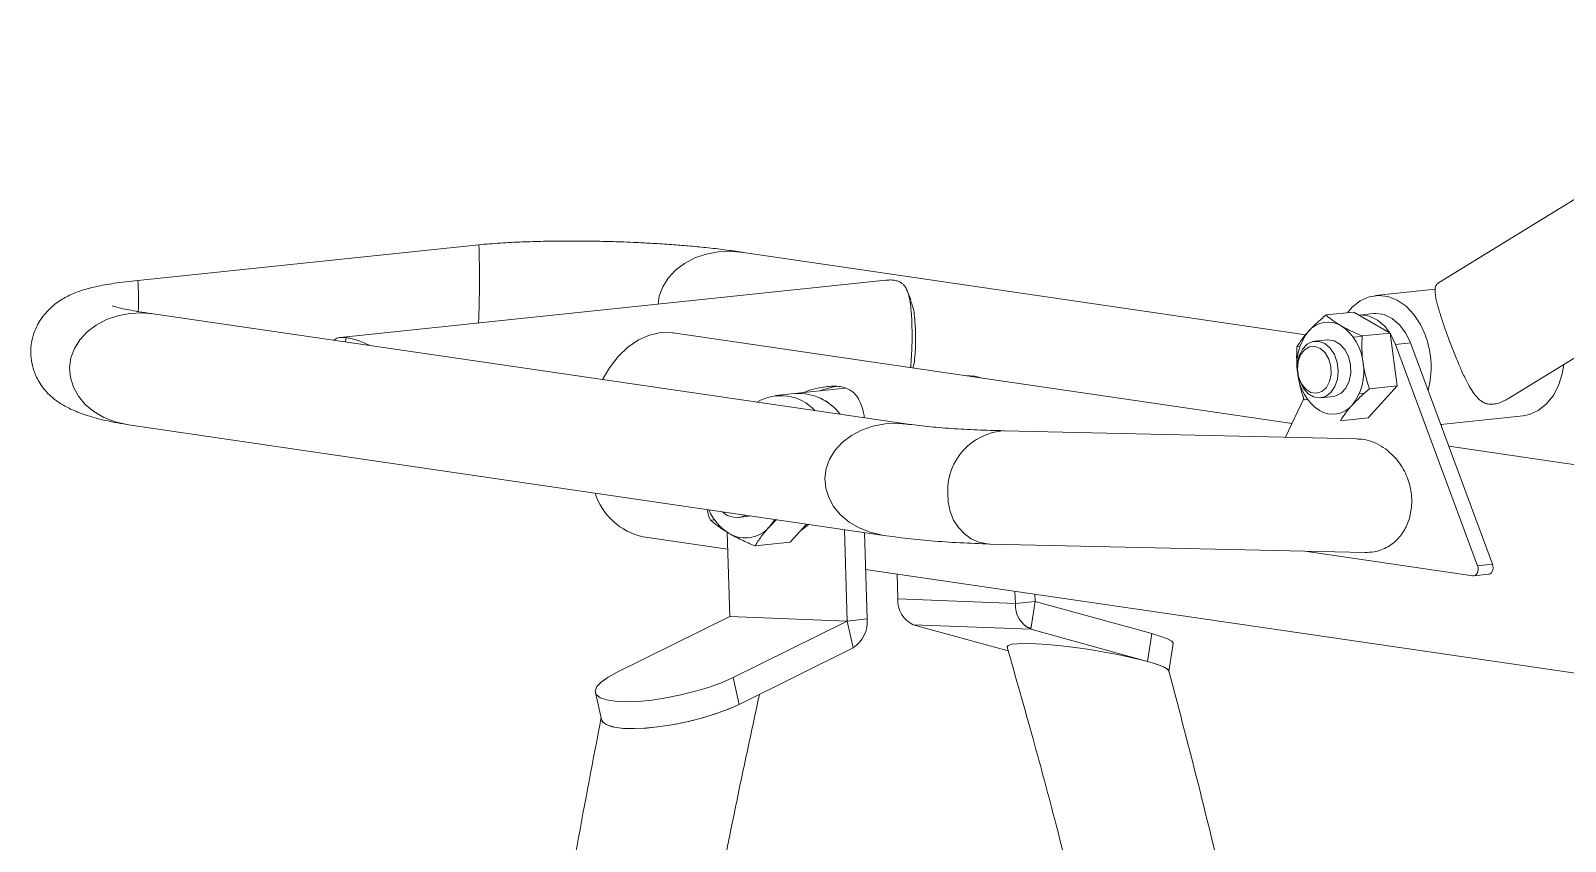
# Model space of a CAD drawing. Header units: millimetres. Extents: x -696 to 165, y -344 to 645.
# Drawn here: x -669.8 to -454.1, y 81.8 to 195.8 of the extents above; entities that cross this region are included whole.
import ezdxf

# ---------------------------------------------------------------- set-up
doc = ezdxf.new("R2010")
doc.units = ezdxf.units.MM

msp = doc.modelspace()

# ---------------------------------------------------------------- linework, layer by layer
at = {"color": 7, "linetype": 'Continuous', "lineweight": 15}
for p, q in [((-414.28, 195.8), (-471.87, 160.35)), ((-461.91, 144.17), (-404.48, 179.52)), ((-606.78, 165.71), (-654.73, 160.68)), ((-490.54, 153.07), (-569.89, 164.68)), ((-549.58, 160.73), (-626.26, 152.68)), ((-546.06, 157.95), (-546.53, 159.15)), ((-472.35, 159.46), (-480.75, 158.58)), ((-483.79, 156.25), (-487.7, 155.84)), ((-481.01, 156.04), (-483.06, 155.82)), ((-492.48, 140.6), (-579.47, 153.33)), ((-478.7, 153.29), (-482.6, 152.89)), ((-491.36, 151.4), (-491.78, 151.36)), ((-487.51, 152.34), (-489.28, 152.15)), ((-482.78, 152.83), (-483.86, 152.72)), ((-475.83, 151.91), (-477.92, 151.69)), ((-477.92, 151.69), (-466.39, 120.57)), ((-475.83, 151.91), (-464.31, 120.79)), ((-555.28, 145.54), (-565.07, 144.51)), ((-483.03, 144.77), (-482.23, 144.85)), ((-477.68, 145.86), (-481.59, 145.45)), ((-493.39, 138.67), (-490.83, 144.09)), ((-488.44, 144.2), (-486.67, 144.38)), ((-471.58, 140.44), (-460.01, 141.65)), ((-471.51, 140.24), (-471.41, 140.45)), ((-483.43, 138.44), (-532.95, 139.57)), ((-407.87, 128.22), (-470.45, 137.38)), ((-570.28, 127.38), (-569.19, 127.49)), ((-573.65, 127.06), (-574.24, 127)), ((-571.88, 125.3), (-571.52, 113.46)), ((-554.99, 112.81), (-555.39, 125.67)), ((-552.21, 113.11), (-552.59, 125.26)), ((-583.67, 124.63), (-571.81, 122.9)), ((-563.04, 123.88), (-567.96, 123.37)), ((-534.88, 123.64), (-482.24, 122.44)), ((-467.05, 119.17), (-490.69, 122.63)), ((-552.43, 120.06), (-419.89, 100.67)), ((-547.89, 115.94), (-548, 119.42)), ((-466.92, 119.17), (-464.84, 119.39)), ((-464.31, 120.79), (-466.39, 120.57)), ((-531.42, 116.99), (-531.37, 115.29)), ((-528.62, 116.58), (-528.59, 115.58)), ((-531.37, 115.29), (-547.89, 115.94)), ((-528.59, 115.58), (-512.18, 111.05)), ((-587.33, 105.63), (-571.52, 113.46)), ((-571.52, 113.46), (-554.99, 112.81)), ((-554.99, 112.81), (-571.02, 104.88)), ((-545.71, 112.3), (-529.19, 111.66)), ((-532.36, 108.61), (-545.71, 112.3)), ((-529.16, 111.82), (-529.94, 112.04)), ((-529.19, 111.66), (-512.78, 107.12)), ((-554.16, 109.04), (-570.19, 101.1)), ((-509.78, 105.74), (-509.18, 109.66)), ((-590.4, 102.76), (-589.56, 98.99))]:
    msp.add_line(p, q, dxfattribs=at)
at = {"color": 144, "linetype": 'Continuous', "lineweight": 0}
for p, q in [((-546.43, 140.47), (-652.58, 156)), ((-478.7, 153.29), (-483.79, 156.25)), ((-478.7, 153.29), (-477.68, 145.86)), ((-481.77, 141.38), (-477.68, 145.86)), ((-490.3, 143.97), (-490.77, 143.92)), ((-656.02, 140.39), (-549.86, 124.86)), ((-481.77, 141.38), (-485.67, 140.97)), ((-569.16, 127.49), (-568.65, 127.61)), ((-564.95, 127.07), (-565.95, 126.07)), ((-563.04, 123.88), (-560.71, 126.44)), ((-528.59, 115.58), (-531.37, 115.29)), ((-529.19, 111.66), (-528.59, 115.58)), ((-554.99, 112.81), (-552.21, 113.11)), ((-554.16, 109.04), (-554.99, 112.81)), ((-512.78, 107.12), (-512.18, 111.05)), ((-512.78, 107.12), (-512.78, 107.12)), ((-587.33, 105.63), (-587.33, 105.63)), ((-587.33, 105.63), (-587.33, 105.63)), ((-571.02, 104.88), (-571.02, 104.88)), ((-570.19, 101.1), (-571.02, 104.88)), ((-571.02, 104.88), (-570.19, 101.1)), ((-570.19, 101.1), (-570.19, 101.1))]:
    msp.add_line(p, q, dxfattribs=at)
at = {"color": 8, "linetype": 'Continuous', "lineweight": 15}
msp.add_line((-625.38, 152.65), (-625.58, 152.05), dxfattribs=at)
at = {"color": 7, "linetype": 'Continuous', "lineweight": 15, "flags": 128}
for points in [[(-581.6, 157.37), (-581.42, 158.47), (-580.94, 159.8), (-580.17, 161.03), (-579.14, 162.14), (-577.89, 163.09), (-576.44, 163.86), (-574.85, 164.4), (-573.15, 164.72), (-571.42, 164.8), (-569.68, 164.64), (-569.6, 164.63)], [(-473.69, 152.87), (-474.42, 154.49), (-475.35, 155.91), (-476.45, 157.07), (-477.68, 157.93), (-478.99, 158.45), (-480.33, 158.6), (-481.65, 158.4), (-482.89, 157.84), (-484.02, 156.94), (-484.69, 156.15)], [(-652.58, 156), (-654.11, 156.13), (-655.85, 156.05), (-657.54, 155.73), (-659.13, 155.18), (-660.58, 154.42), (-661.84, 153.47), (-662.87, 152.36), (-663.63, 151.12), (-664.12, 149.8), (-664.31, 148.42)], [(-483.09, 155.82), (-482.77, 155.84), (-481.6, 155.67), (-480.48, 155.13), (-479.45, 154.25), (-478.58, 153.09), (-477.92, 151.69)], [(-481.01, 156.04), (-480.69, 156.06), (-479.52, 155.89), (-478.39, 155.35), (-477.37, 154.47), (-476.5, 153.3), (-475.83, 151.91)], [(-589.41, 146.76), (-588.44, 148.4), (-587.2, 149.99), (-585.82, 151.31), (-584.34, 152.33), (-582.79, 153.02), (-581.2, 153.36), (-579.63, 153.35), (-579.47, 153.33)], [(-489.82, 144.95), (-490.55, 145.41), (-491.15, 146.16), (-491.55, 147.13), (-491.72, 148.21), (-491.62, 149.28), (-491.28, 150.22), (-490.73, 150.93), (-490.03, 151.34), (-489.25, 151.41), (-488.48, 151.11), (-487.81, 150.5), (-487.3, 149.62), (-487.01, 148.59), (-486.98, 147.5), (-487.2, 146.48), (-487.65, 145.64), (-488.29, 145.07), (-489.04, 144.83), (-489.82, 144.95)], [(-489.44, 144.33), (-490.24, 144.82), (-490.93, 145.61), (-491.42, 146.62), (-491.69, 147.78), (-491.71, 148.96), (-491.48, 150.08), (-491.01, 151.03), (-490.35, 151.72), (-489.56, 152.1), (-488.71, 152.13), (-487.87, 151.81), (-487.12, 151.17), (-486.52, 150.26), (-486.13, 149.16), (-485.98, 147.98), (-486.09, 146.81), (-486.45, 145.77), (-487.02, 144.94), (-487.75, 144.39), (-488.58, 144.19), (-489.44, 144.33)], [(-460.01, 141.65), (-459.11, 141.83), (-457.87, 142.39), (-456.74, 143.29), (-455.78, 144.48), (-455.02, 145.93), (-454.49, 147.58), (-454.26, 148.88)], [(-664.31, 148.42), (-664.19, 147.04), (-663.77, 145.7), (-663.07, 144.43), (-662.1, 143.27), (-660.89, 142.27), (-659.48, 141.44), (-657.92, 140.82), (-656.24, 140.42), (-656.03, 140.39)], [(-538.32, 147.31), (-537.05, 147.23), (-536.03, 146.97)], [(-546.47, 140.48), (-547.95, 140.6), (-549.69, 140.52), (-551.38, 140.2), (-552.98, 139.65), (-554.42, 138.89), (-555.68, 137.94), (-556.71, 136.83), (-557.48, 135.59), (-557.96, 134.27), (-558.15, 132.89)], [(-558.15, 132.89), (-558.03, 131.51), (-557.61, 130.17), (-556.91, 128.9), (-555.94, 127.74), (-554.73, 126.73), (-553.33, 125.91), (-551.76, 125.29), (-550.09, 124.89), (-549.87, 124.86)], [(-540.87, 130.88), (-540.8, 129.51), (-540.52, 128.21), (-540.04, 127.01), (-539.37, 125.95), (-538.54, 125.06), (-537.57, 124.37), (-536.48, 123.9), (-535.32, 123.67), (-534.89, 123.64)], [(-467.05, 119.17), (-466.87, 119.18), (-466.69, 119.25), (-466.54, 119.39), (-466.42, 119.58), (-466.34, 119.81), (-466.31, 120.06), (-466.33, 120.32), (-466.39, 120.57)], [(-464.84, 119.39), (-464.78, 119.4), (-464.61, 119.47), (-464.45, 119.61), (-464.33, 119.8), (-464.26, 120.02), (-464.22, 120.28), (-464.24, 120.54), (-464.31, 120.79)], [(-512.18, 111.05), (-510.91, 110.66), (-509.96, 110.3), (-509.38, 109.97), (-509.18, 109.69), (-509.18, 109.66)], [(-512.78, 107.12), (-511.51, 106.73), (-510.56, 106.37), (-509.98, 106.04), (-509.78, 105.76), (-509.78, 105.74)], [(-571.02, 104.88), (-572.59, 104.19), (-574.37, 103.54), (-576.32, 102.95), (-578.37, 102.44), (-580.44, 102.02), (-582.48, 101.71), (-584.39, 101.52), (-586.14, 101.46), (-587.64, 101.53), (-588.86, 101.73), (-589.74, 102.04), (-590.27, 102.47), (-590.42, 102.99), (-590.18, 103.59), (-589.57, 104.24), (-588.61, 104.93), (-587.33, 105.63)], [(-570.19, 101.1), (-571.75, 100.42), (-573.53, 99.76), (-575.48, 99.17), (-577.53, 98.66), (-579.61, 98.24), (-581.64, 97.93), (-583.56, 97.75), (-585.3, 97.69), (-586.8, 97.76), (-588.02, 97.95), (-588.9, 98.27), (-589.43, 98.69), (-589.56, 98.99)]]:
    msp.add_lwpolyline(points, dxfattribs=at)
at = {"color": 144, "linetype": 'Continuous', "lineweight": 0, "flags": 128}
for points in [[(-484.26, 148.83), (-484.55, 149.98), (-485.06, 150.98), (-485.75, 151.75), (-486.56, 152.22), (-487.42, 152.35), (-487.51, 152.34)], [(-486.67, 144.38), (-486.34, 144.45), (-485.55, 144.85), (-484.91, 145.56), (-484.45, 146.52), (-484.23, 147.64), (-484.26, 148.83)], [(-565.19, 127.1), (-565.41, 126.75), (-565.95, 126.07)], [(-560.39, 126.4), (-561.32, 125.69), (-561.47, 125.61)], [(-509.79, 105.81), (-509.86, 105.92), (-510.27, 106.22), (-511.03, 106.56), (-512.12, 106.93), (-513.5, 107.32), (-515.12, 107.71), (-516.94, 108.09), (-518.9, 108.46), (-520.92, 108.79), (-522.96, 109.08), (-524.93, 109.32), (-526.79, 109.5), (-528.46, 109.61), (-529.9, 109.66), (-531.05, 109.63), (-531.89, 109.54), (-532.38, 109.38), (-532.52, 109.16), (-532.51, 109.14)], [(-570.19, 101.1), (-571.7, 100.43), (-573.43, 99.8), (-575.31, 99.22), (-577.3, 98.71), (-579.31, 98.29), (-581.3, 97.98), (-583.19, 97.77), (-584.92, 97.69), (-586.44, 97.73), (-587.7, 97.88), (-588.66, 98.16), (-589.29, 98.54), (-589.57, 99.01), (-589.57, 99.02)]]:
    msp.add_lwpolyline(points, dxfattribs=at)
at = {"color": 7, "linetype": 'Continuous', "lineweight": 15}
for centre, radius, start, end in [((-734.06, 160.81), 127.37, 357.2594, 2.2039), ((-686.66, 157.9), 32.05, 357.2058, 4.9805), ((-487.4, 151.26), 3.57, 58.8351, 140.0856), ((-485.75, 148.51), 12.82, 345.1248, 19.8731), ((-561.89, 137.42), 7.4, 37.0128, 93.0657), ((-564.36, 137.9), 6.59, 42.8681, 120.4852), ((-532.37, 131.09), 8.51, 93.9086, 181.4127), ((-581.64, 133.67), 9.26, 198.0818, 257.3736), ((-570.58, 130.19), 2.82, 225.5957, 297.7576), ((-544.21, 115.67), 3.69, 175.9056, 245.9562)]:
    msp.add_arc(centre, radius, start, end, dxfattribs=at)
at = {"color": 144, "linetype": 'Continuous', "lineweight": 0}
for centre, radius, start, end in [((-484.32, 148.88), 7.47, 141.2273, 189.8734), ((-489.51, 148.49), 7.04, 5.143, 55.8113), ((-489.86, 147.85), 7.47, 321.2273, 9.8734), ((-484.67, 148.23), 7.04, 185.143, 235.8113), ((-561.91, 137.38), 7.44, 37.1785, 92.9), ((-486.77, 145.46), 3.57, 238.8351, 320.0856), ((-567.62, 131.46), 7.48, 203.703, 237.8645), ((-569.32, 128.89), 4.4, 238.8351, 320.0856), ((-527.68, 115.03), 3.69, 175.9056, 245.9562), ((-556.55, 112.68), 4.35, 303.3113, 5.6559)]:
    msp.add_arc(centre, radius, start, end, dxfattribs=at)
for points, knots in [([(-569.81, 164.66), (-570.6, 164.78), (-572.16, 165.01), (-574.74, 165.31), (-577.25, 165.55), (-579.77, 165.75), (-582.19, 165.9), (-584.45, 166.02), (-586.56, 166.11), (-588.88, 166.18), (-591.73, 166.23), (-594.75, 166.24), (-597.82, 166.2), (-600.8, 166.11), (-603.9, 165.95), (-605.8, 165.79), (-606.78, 165.71)], [0, 0, 0, 0, 0.07914, 0.156956, 0.226497, 0.287843, 0.356989, 0.411815, 0.457084, 0.513429, 0.583316, 0.666804, 0.738422, 0.817792, 0.904964, 1, 1, 1, 1]), ([(-471.87, 160.35), (-471.89, 160.33), (-471.99, 160.28), (-472.12, 160.15), (-472.26, 159.94), (-472.36, 159.63), (-472.38, 159.26), (-472.35, 158.79), (-472.26, 158.21), (-472.08, 157.44), (-471.8, 156.43), (-471.37, 155.07), (-470.76, 153.29), (-470.06, 151.42), (-469.34, 149.62), (-468.61, 147.9), (-467.99, 146.62), (-467.4, 145.54), (-466.9, 144.77), (-466.37, 144.14), (-465.9, 143.73), (-465.4, 143.44), (-464.84, 143.27), (-464.39, 143.29), (-464.17, 143.3)], [0, 0, 0, 0, 0.008833, 0.034272, 0.064276, 0.102366, 0.145436, 0.170503, 0.221181, 0.266982, 0.308033, 0.379277, 0.44729, 0.515398, 0.586805, 0.650107, 0.72426, 0.761571, 0.818933, 0.860781, 0.898003, 0.929819, 0.966234, 1, 1, 1, 1]), ([(-546.13, 157.87), (-546, 157.59), (-545.63, 156.79), (-545.48, 155.07), (-545.38, 153.19), (-545.39, 151.7), (-545.46, 150.3), (-545.57, 149.1), (-545.7, 148.61), (-545.75, 148.4)], [0, 0, 0, 0, 0.137835, 0.397839, 0.525638, 0.651815, 0.777805, 0.905475, 1, 1, 1, 1]), ([(-491.78, 151.36), (-491.57, 151.71), (-491.34, 152.07), (-490.8, 152.8), (-490.49, 153.17), (-490.14, 153.55)], [0, 0, 0, 0, 0.5, 0.5, 1, 1, 1, 1]), ([(-485.55, 154.32), (-485.34, 154.19), (-485.11, 154.07), (-484.64, 153.82), (-484.4, 153.7), (-483.66, 153.35), (-483.14, 153.11), (-482.6, 152.89)], [0, 0, 0, 0, 0.25, 0.25, 0.5, 0.5, 1, 1, 1, 1]), ([(-625.38, 152.65), (-625.18, 152.61), (-624.76, 152.54), (-624.05, 152.34), (-623.29, 152.08), (-622.64, 151.82), (-622.24, 151.61), (-622.1, 151.54)], [0, 0, 0, 0, 0.210431, 0.437856, 0.640663, 0.875747, 1, 1, 1, 1]), ([(-491.68, 147.6), (-491.77, 148.22), (-491.81, 148.87), (-491.84, 150.12), (-491.82, 150.74), (-491.78, 151.36)], [0, 0, 0, 0, 0.5, 0.5, 1, 1, 1, 1]), ([(-482.5, 149.13), (-482.58, 149.75), (-482.63, 150.4), (-482.66, 151.65), (-482.64, 152.27), (-482.6, 152.89)], [0, 0, 0, 0, 0.5, 0.5, 1, 1, 1, 1]), ([(-481.59, 145.45), (-481.79, 146.04), (-481.98, 146.65), (-482.29, 147.88), (-482.41, 148.5), (-482.5, 149.13)], [0, 0, 0, 0, 0.5, 0.5, 1, 1, 1, 1]), ([(-490.77, 143.92), (-490.97, 144.51), (-491.16, 145.12), (-491.47, 146.35), (-491.59, 146.97), (-491.68, 147.6)], [0, 0, 0, 0, 0.5, 0.5, 1, 1, 1, 1]), ([(-561.09, 144.93), (-561.08, 144.94), (-560.37, 145.28), (-558.84, 145.66), (-556.64, 145.94), (-554.75, 145.54), (-553.66, 144.57), (-553.01, 143.22), (-552.7, 142.18), (-552.6, 141.48), (-552.58, 141.37)], [0, 0, 0, 0, 0.00308, 0.155996, 0.31711, 0.479354, 0.670874, 0.821997, 0.973266, 1, 1, 1, 1]), ([(-558.79, 145.17), (-558.77, 145.18), (-558.05, 145.48), (-557.29, 145.64), (-556.55, 145.79)], [0, 0, 0, 0, 0.022341, 1, 1, 1, 1]), ([(-481.59, 145.45), (-482.04, 145.07), (-482.48, 144.69), (-483.3, 143.93), (-483.69, 143.55), (-484.03, 143.17)], [0, 0, 0, 0, 0.5, 0.5, 1, 1, 1, 1]), ([(-484.03, 143.17), (-484.21, 142.98), (-484.37, 142.79), (-484.68, 142.41), (-484.82, 142.23), (-485.23, 141.68), (-485.46, 141.32), (-485.67, 140.97)], [0, 0, 0, 0, 0.25, 0.25, 0.5, 0.5, 1, 1, 1, 1]), ([(-464.17, 143.3), (-463.94, 143.34), (-463.46, 143.42), (-462.8, 143.69), (-462.27, 143.95), (-462.02, 144.11), (-461.91, 144.18)], [0, 0, 0, 0, 0.32054, 0.666627, 0.864271, 1, 1, 1, 1]), ([(-483.43, 138.41), (-483.15, 138.4), (-482.43, 138.4), (-481.25, 138.07), (-479.95, 137.46), (-478.78, 136.6), (-477.78, 135.58), (-477, 134.49), (-476.41, 133.36), (-476, 132.23), (-475.76, 131.2), (-475.65, 130.25), (-475.64, 129.68), (-475.64, 129.39)], [0, 0, 0, 0, 0.0752746, 0.1980955, 0.32094, 0.4412779, 0.5495137, 0.6464348, 0.7336194, 0.8131819, 0.8873323, 0.94317, 1, 1, 1, 1]), ([(-574.24, 127), (-574.37, 127.37), (-574.55, 127.86), (-574.66, 128.37), (-574.68, 128.49)], [0, 0, 0, 0, 0.767807, 1, 1, 1, 1]), ([(-475.64, 129.39), (-475.72, 128.65), (-475.87, 127.18), (-476.78, 125.28), (-477.87, 124.02), (-478.98, 123.23), (-479.94, 122.79), (-481.03, 122.48), (-481.8, 122.46), (-482.23, 122.46)], [0, 0, 0, 0, 0.1719086, 0.3433377, 0.530741, 0.6411656, 0.7515417, 0.8618853, 1, 1, 1, 1]), ([(-571.6, 125.13), (-571.86, 125.28), (-572.12, 125.44), (-572.6, 125.75), (-572.83, 125.91), (-573.48, 126.38), (-573.88, 126.69), (-574.24, 127)], [0, 0, 0, 0, 0.25, 0.25, 0.5, 0.5, 1, 1, 1, 1]), ([(-567.96, 123.37), (-568.63, 123.65), (-569.27, 123.93), (-570.49, 124.52), (-571.06, 124.82), (-571.6, 125.13)], [0, 0, 0, 0, 0.5, 0.5, 1, 1, 1, 1]), ([(-565.95, 126.07), (-566.16, 125.84), (-566.36, 125.6), (-566.74, 125.14), (-566.92, 124.92), (-567.41, 124.24), (-567.7, 123.8), (-567.96, 123.37)], [0, 0, 0, 0, 0.25, 0.25, 0.5, 0.5, 1, 1, 1, 1])]:
    msp.add_open_spline(points, degree=3, knots=knots, dxfattribs=at)
at = {"color": 7, "linetype": 'Continuous', "lineweight": 15}
for points, knots in [([(-654.73, 160.68), (-655.86, 160.56), (-657.98, 160.33), (-660.59, 159.86), (-662.68, 159.3), (-664.45, 158.6), (-666.15, 157.6), (-667.74, 156.16), (-668.91, 154.42), (-669.52, 152.81), (-669.77, 151.43), (-669.78, 150.05), (-669.56, 148.62), (-669.09, 147.31), (-668.44, 146.13), (-667.72, 145.17), (-666.84, 144.29), (-665.66, 143.4), (-664.11, 142.55), (-662.09, 141.75), (-659.52, 141.02), (-657.43, 140.64), (-656.33, 140.44)], [0, 0, 0, 0, 0.084665, 0.160144, 0.226991, 0.285258, 0.336697, 0.385097, 0.431539, 0.470901, 0.501206, 0.524863, 0.555004, 0.594053, 0.617372, 0.645483, 0.682508, 0.728823, 0.784228, 0.848279, 0.920413, 1, 1, 1, 1]), ([(-548.4, 160.72), (-548.6, 160.74), (-548.97, 160.78), (-549.39, 160.74), (-549.58, 160.72)], [0, 0, 0, 0, 0.553265, 1, 1, 1, 1]), ([(-546.09, 148.45), (-546.09, 148.47), (-546.04, 148.94), (-545.96, 149.98), (-545.89, 151.6), (-545.88, 153.29), (-545.91, 154.89), (-546, 156.39), (-546.13, 157.5), (-546.3, 158.44), (-546.5, 159.11), (-546.76, 159.68), (-547.05, 160.07), (-547.4, 160.37), (-547.82, 160.6), (-548.21, 160.68), (-548.4, 160.72)], [0, 0, 0, 0, 0.006605, 0.10851, 0.205435, 0.302428, 0.404521, 0.495382, 0.602717, 0.655162, 0.739572, 0.800438, 0.853851, 0.899866, 0.951829, 1, 1, 1, 1]), ([(-652.79, 156.03), (-653.41, 156.12), (-654.6, 156.29), (-655.98, 156.55), (-657, 156.77), (-657.84, 156.97), (-658.31, 157.15), (-658.25, 157.07), (-658.24, 157.06)], [0, 0, 0, 0, 0.2054445, 0.3928871, 0.56228, 0.7137261, 0.9637413, 1, 1, 1, 1]), ([(-490.14, 153.55), (-489.97, 153.74), (-489.79, 153.94), (-489.41, 154.32), (-489.21, 154.51), (-488.59, 155.08), (-488.16, 155.46), (-487.7, 155.84)], [0, 0, 0, 0, 0.25, 0.25, 0.5, 0.5, 1, 1, 1, 1]), ([(-487.7, 155.84), (-487.41, 155.58), (-487.09, 155.33), (-486.38, 154.82), (-485.99, 154.57), (-485.55, 154.32)], [0, 0, 0, 0, 0.5, 0.5, 1, 1, 1, 1]), ([(-627.15, 152.28), (-627.11, 152.32), (-626.99, 152.45), (-626.75, 152.58), (-626.29, 152.72), (-625.75, 152.68), (-625.38, 152.65)], [0, 0, 0, 0, 0.121579, 0.35737, 0.560191, 1, 1, 1, 1]), ([(-533, 139.57), (-534.25, 139.6), (-536.74, 139.67), (-540.38, 139.87), (-543.79, 140.15), (-545.72, 140.39), (-546.69, 140.51)], [0, 0, 0, 0, 0.250772, 0.501028, 0.75077, 1, 1, 1, 1]), ([(-550.26, 124.92), (-549.2, 124.76), (-547.09, 124.45), (-543.27, 124.08), (-539.19, 123.79), (-536.36, 123.69), (-534.94, 123.64)], [0, 0, 0, 0, 0.252232, 0.502975, 0.75223, 1, 1, 1, 1]), ([(-532.51, 109.14), (-531.3, 104.85), (-528.94, 96.57), (-525.68, 84.48), (-522.86, 73.14), (-520.57, 62.52), (-518.9, 53.74), (-518.05, 48.48), (-517.73, 46.53)], [0, 0, 0, 0, 0.21033, 0.406397, 0.588234, 0.756013, 0.909801, 1, 1, 1, 1]), ([(-493.33, 22.28), (-493.88, 27.19), (-495.1, 38.04), (-497.74, 54.61), (-501.24, 71.92), (-505.37, 88.93), (-508.31, 100.18), (-509.79, 105.8)], [0, 0, 0, 0, 0.17085, 0.377937, 0.584926, 0.792267, 1, 1, 1, 1]), ([(-579.75, 14.43), (-579.35, 21.28), (-578.6, 33.99), (-576.68, 52.45), (-574.07, 69.72), (-570.82, 86.36), (-568.48, 97.25), (-567.35, 102.51)], [0, 0, 0, 0, 0.22958, 0.4259982, 0.6217078, 0.8172539, 1, 1, 1, 1]), ([(-589.57, 99.31), (-590.72, 93.3), (-593.03, 81.29), (-596.16, 63.19), (-598.56, 44.93), (-600.12, 26.57), (-601.2, 6.28), (-601.78, -15.89), (-601.9, -35.94), (-601.74, -47.94), (-601.69, -51.96)], [0, 0, 0, 0, 0.121751, 0.243142, 0.364106, 0.484914, 0.605677, 0.763567, 0.920939, 1, 1, 1, 1])]:
    msp.add_open_spline(points, degree=3, knots=knots, dxfattribs=at)

doc.saveas('drawing.dxf')
